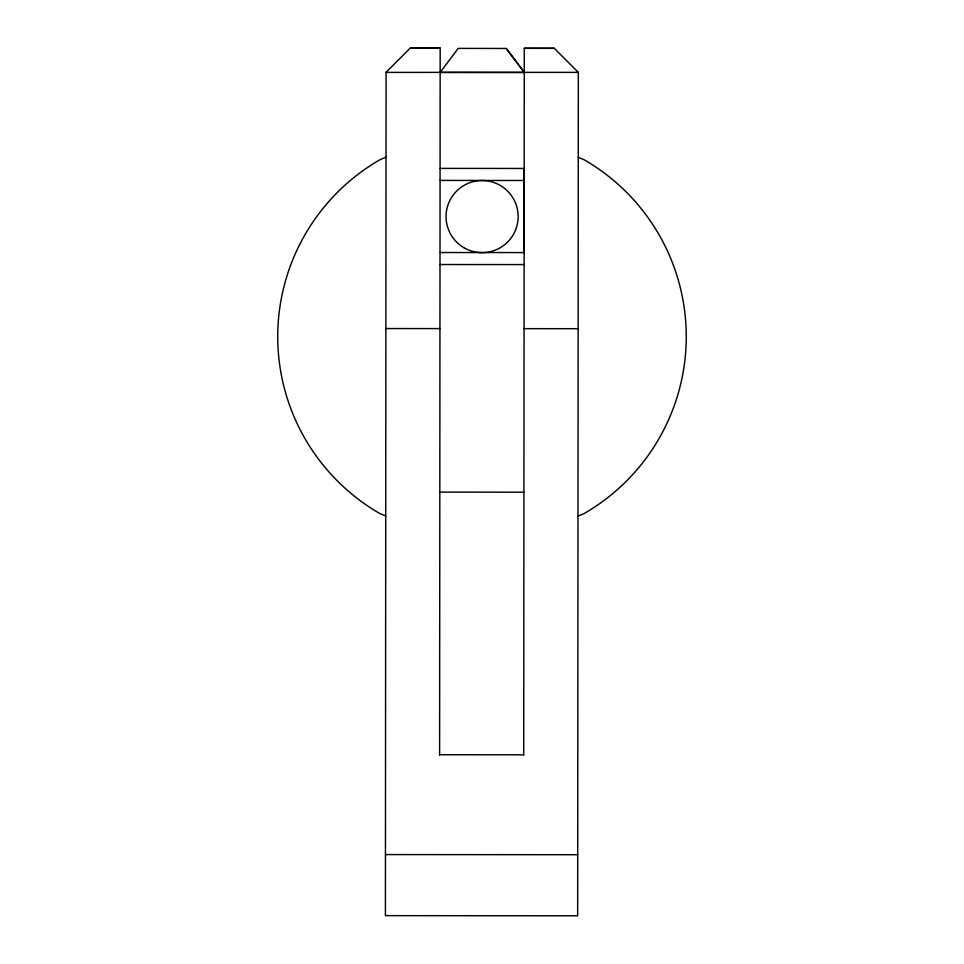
<?xml version="1.0" encoding="UTF-8"?>
<svg xmlns="http://www.w3.org/2000/svg" width="964" height="964" viewBox="0 0 964 964"><rect width="100%" height="100%" fill="white"/><g stroke="black" fill="none" stroke-linecap="round" stroke-linejoin="round"><path stroke-width="1.45" d="M386.082 72.216L385.407 915.643L577.665 915.8L578.34 72.372L386.082 72.396M410.134 48.236L440.174 48.224L410.134 48.236L386.082 72.252M439.608 754.993L440.174 48.224M506.269 48.465L524.271 72.469L440.15 72.408L458.201 48.393L506.269 48.465L524.271 72.324M523.717 755.065L524.283 48.296L554.324 48.321L578.34 72.396M524.283 48.321L554.324 48.321M440.006 252.52L524.127 252.58L524.187 168.459L440.078 168.387M386.01 157.168L380.009 159.675A204.272 204.272 0 0 0 379.72 513.487L385.733 515.981M577.99 516.126L583.991 513.631A204.272 204.272 0 0 0 584.28 159.831L578.267 157.325M440.066 180.413L524.03 180.485M440.006 264.522L524.115 264.582M385.877 328.543L439.946 328.591M524.067 328.664L578.135 328.7M439.825 492.122L523.934 492.182M439.608 754.74L523.717 754.8M385.455 854.574L577.713 854.719M464.046 247.796A36.054 36.054 0 0 0 518.15 216.623A36.054 36.054 0 0 0 464.094 185.353A36.054 36.054 0 0 0 464.046 247.796"/></g></svg>
